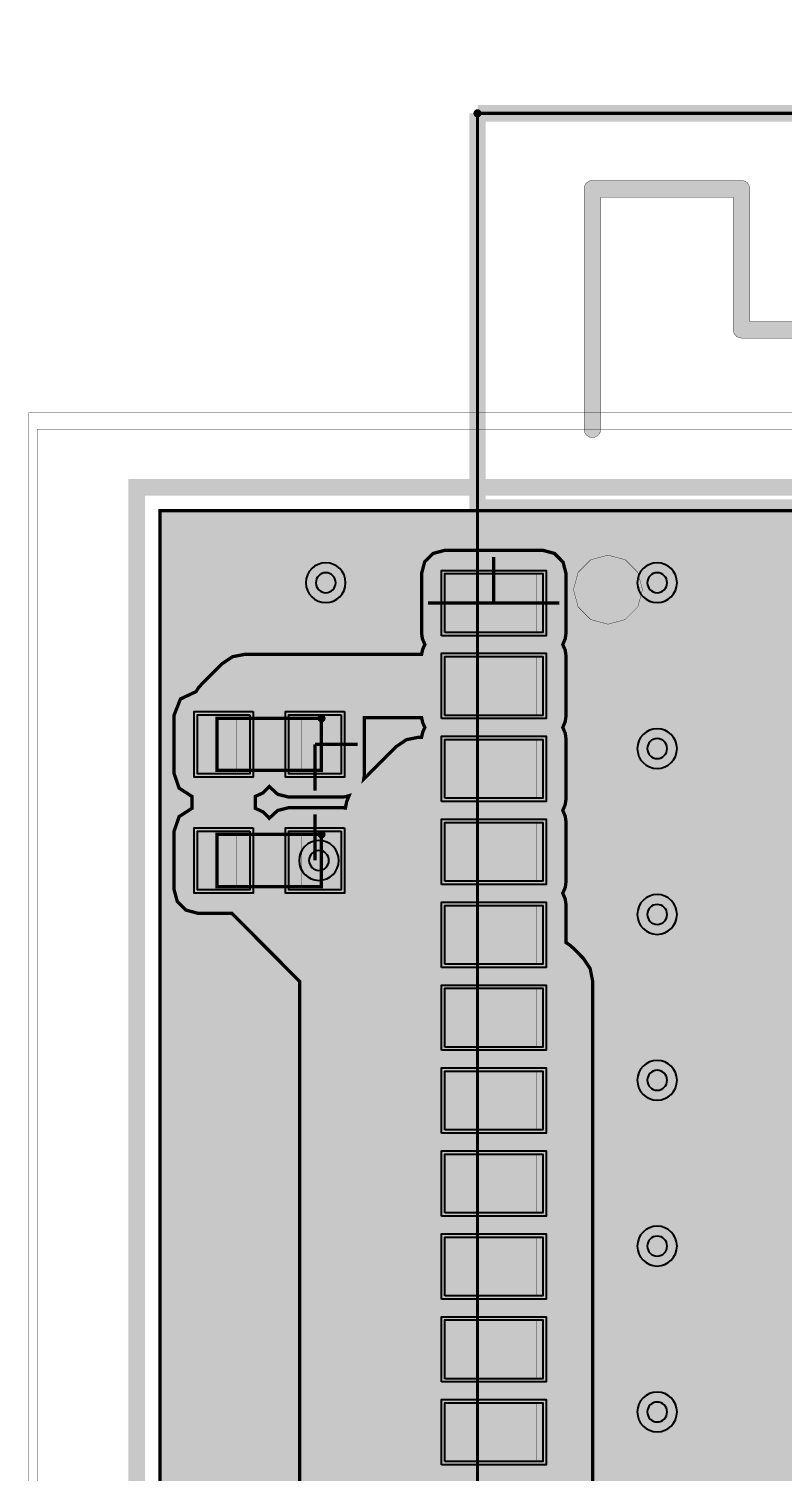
# Model space of a CAD drawing. Header units: millimetres. Extents: x -37.3 to -4.1, y -46.3 to 7.
# Drawn here: x -35.94 to -24.4, y -15.07 to 7.02 of the extents above; entities that cross this region are included whole.
import ezdxf

# ---------------------------------------------------------------- set-up
doc = ezdxf.new("R2010")
doc.units = ezdxf.units.MM
doc.header["$MEASUREMENT"] = 0
for name, color, linetype, true_color in [('Board-Outline-Layer', 7, 'Continuous', 0xff00ff), ('Bottom-Layer', 7, 'Continuous', 0x0000ff), ('Component-Marking-Layer', 7, 'Continuous', 0x66ffcc), ('Component-Shape-Layer', 7, 'Continuous', 0x00cccc), ('Document-Layer', 7, 'Continuous', 0xffffff), ('Hole-Layer', 7, 'Continuous', 0x222222), ('Multi-Layer', 7, 'Continuous', 0xc0c0c0), ('Pin-Soldering-Layer', 7, 'Continuous', 0xcc9999), ('Top-Layer', 7, 'Continuous', 0xff0000), ('Top-Paste-Mask-Layer', 7, 'Continuous', 0x808080), ('Top-Silkscreen-Layer', 7, 'Continuous', 0xffcc00), ('Top-Solder-Mask-Layer', 7, 'Continuous', 0x800080)]:
    doc.layers.add(name, color=color, linetype=linetype, true_color=true_color)

msp = doc.modelspace()

# ---------------------------------------------------------------- hatches: boundary and pattern name
at = {"layer": 'Bottom-Layer'}
msp.add_hatch(color=256, dxfattribs=at).paths.add_polyline_path([(-12.201, -44.642), (-15.371, -44.642), (-15.125, -44.428), (-14.965, -44.144), (-14.91, -43.823), (-14.91, -43.223), (-15.005, -42.807), (-15.271, -42.474), (-15.655, -42.289), (-16.081, -42.289), (-16.465, -42.474), (-16.731, -42.807), (-16.826, -43.223), (-16.826, -43.823), (-16.771, -44.144), (-16.611, -44.428), (-16.366, -44.642), (-24.02, -44.642), (-23.775, -44.428), (-23.615, -44.144), (-23.56, -43.823), (-23.56, -43.223), (-23.655, -42.807), (-23.921, -42.474), (-24.305, -42.289), (-24.731, -42.289), (-25.115, -42.474), (-25.381, -42.807), (-25.476, -43.223), (-25.476, -43.823), (-25.421, -44.144), (-25.261, -44.428), (-25.016, -44.642), (-30.652, -44.642), (-30.373, -44.275), (-30.232, -43.837), (-30.246, -43.376), (-30.414, -42.946), (-30.715, -42.598), (-31.116, -42.37), (-30.847, -42.026), (-30.724, -41.607), (-30.765, -41.173), (-30.964, -40.784), (-31.293, -40.497), (-31.02, -40.276), (-30.825, -39.982), (-26.167, -39.982), (-25.186, -40.963), (-25.029, -41.068), (-24.843, -41.105), (-15.207, -41.105), (-14.567, -41.745), (-14.41, -41.85), (-14.224, -41.887), (-11.684, -41.887), (-11.498, -41.85), (-11.341, -41.745), (-8.039, -38.443), (-7.934, -38.286), (-7.897, -38.1), (-7.897, -35.123), (-7.746, -34.858), (-7.729, -34.554), (-7.851, -34.274), (-8.085, -34.078), (-8.382, -34.008), (-8.679, -34.078), (-8.913, -34.274), (-9.035, -34.554), (-9.018, -34.858), (-8.867, -35.123), (-8.867, -37.899), (-11.438, -40.47), (-11.499, -40.322), (-11.593, -40.193), (-11.593, -39.314), (-11.442, -39.049), (-11.425, -38.745), (-11.547, -38.465), (-11.781, -38.269), (-12.078, -38.199), (-12.375, -38.269), (-12.609, -38.465), (-12.73, -38.745), (-12.714, -39.049), (-12.563, -39.314), (-12.563, -40.193), (-12.699, -40.412), (-12.741, -40.666), (-12.683, -40.917), (-14.023, -40.917), (-14.663, -40.277), (-14.82, -40.172), (-15.006, -40.135), (-15.035, -40.135), (-14.979, -39.958), (-14.96, -39.773), (-14.96, -38.873), (-15.05, -38.479), (-15.302, -38.163), (-15.666, -37.988), (-16.07, -37.988), (-16.434, -38.163), (-16.686, -38.479), (-16.776, -38.873), (-16.776, -39.37), (-17.049, -39.182), (-17.378, -39.139), (-17.69, -39.25), (-17.917, -39.491), (-18.01, -39.809), (-17.948, -40.135), (-22.438, -40.135), (-22.376, -39.809), (-22.468, -39.491), (-22.696, -39.25), (-23.008, -39.139), (-23.337, -39.182), (-23.61, -39.37), (-23.61, -38.873), (-23.7, -38.479), (-23.952, -38.163), (-24.316, -37.988), (-24.72, -37.988), (-25.084, -38.163), (-25.336, -38.479), (-25.426, -38.873), (-25.426, -39.351), (-25.623, -39.154), (-25.781, -39.049), (-25.966, -39.012), (-30.825, -39.012), (-31.02, -38.719), (-31.293, -38.497), (-30.964, -38.21), (-30.765, -37.821), (-30.724, -37.387), (-30.847, -36.968), (-31.116, -36.624), (-30.706, -36.389), (-30.402, -36.028), (-30.24, -35.585), (-30.239, -35.113), (-30.4, -34.669), (-30.703, -34.307), (-31.112, -34.071), (-31.577, -33.989), (-32.177, -33.989), (-32.642, -34.071), (-33.051, -34.307), (-33.354, -34.669), (-33.515, -35.113), (-33.514, -35.585), (-33.352, -36.028), (-33.048, -36.389), (-32.638, -36.624), (-32.907, -36.968), (-33.03, -37.387), (-32.989, -37.821), (-32.79, -38.21), (-32.461, -38.497), (-32.767, -38.756), (-32.966, -39.103), (-33.035, -39.497), (-32.966, -39.891), (-32.767, -40.238), (-32.461, -40.497), (-32.79, -40.784), (-32.989, -41.173), (-33.03, -41.607), (-32.907, -42.026), (-32.638, -42.37), (-33.039, -42.598), (-33.34, -42.946), (-33.508, -43.376), (-33.522, -43.837), (-33.381, -44.275), (-33.102, -44.642), (-33.932, -44.642), (-33.932, -0.358), (-6.648, -0.358), (-6.648, -44.642), (-7.808, -44.642), (-7.771, -44.555), (-7.759, -44.461), (-7.759, -42.661), (-7.807, -42.482), (-7.938, -42.351), (-8.117, -42.303), (-9.917, -42.303), (-10.096, -42.351), (-10.227, -42.482), (-10.275, -42.661), (-10.275, -44.461), (-10.263, -44.555), (-10.226, -44.642), (-10.913, -44.642), (-10.564, -44.334), (-10.351, -43.92), (-10.303, -43.457), (-10.427, -43.009), (-10.705, -42.635), (-11.1, -42.389), (-11.557, -42.303), (-12.014, -42.389), (-12.409, -42.635), (-12.687, -43.009), (-12.811, -43.457), (-12.763, -43.92), (-12.55, -44.334)])
at = {"layer": 'Component-Marking-Layer'}
for points in [[(-29.126, 5.727, 1), (-29.006, 5.727, 1)], [(-29.126, 5.727, 1), (-29.006, 5.727, 1)], [(-31.518, -3.537, 1), (-31.398, -3.537, 1)], [(-31.518, -3.537, 1), (-31.398, -3.537, 1)], [(-31.518, -5.315, 1), (-31.398, -5.315, 1)], [(-31.518, -5.315, 1), (-31.398, -5.315, 1)]]:
    msp.add_hatch(color=256, dxfattribs=at).paths.add_polyline_path(points)
at = {"layer": 'Document-Layer'}
msp.add_hatch(color=256, dxfattribs=at).paths.add_polyline_path([(-27.305, 4.699), (-25.019, 4.699), (-25.002, 4.698), (-24.986, 4.695), (-24.97, 4.689), (-24.956, 4.682), (-24.942, 4.673), (-24.929, 4.662), (-24.918, 4.649), (-24.909, 4.635), (-24.902, 4.621), (-24.896, 4.605), (-24.893, 4.589), (-24.892, 4.572), (-24.892, 2.54), (-22.86, 2.54), (-22.86, 4.572), (-22.859, 4.589), (-22.856, 4.605), (-22.85, 4.621), (-22.843, 4.635), (-22.834, 4.649), (-22.823, 4.662), (-22.81, 4.673), (-22.797, 4.682), (-22.782, 4.689), (-22.766, 4.695), (-22.75, 4.698), (-22.733, 4.699), (-20.193, 4.699), (-20.176, 4.698), (-20.16, 4.695), (-20.144, 4.689), (-20.13, 4.682), (-20.116, 4.673), (-20.103, 4.662), (-20.092, 4.649), (-20.083, 4.635), (-20.076, 4.621), (-20.07, 4.605), (-20.067, 4.589), (-20.066, 4.572), (-20.066, 2.54), (-17.78, 2.54), (-17.78, 4.572), (-17.779, 4.589), (-17.776, 4.605), (-17.77, 4.621), (-17.763, 4.635), (-17.754, 4.649), (-17.743, 4.662), (-17.73, 4.673), (-17.717, 4.682), (-17.702, 4.689), (-17.686, 4.695), (-17.67, 4.698), (-17.653, 4.699), (-15.004, 4.699), (-14.801, 4.699), (-12.769, 4.699), (-12.752, 4.698), (-12.736, 4.695), (-12.72, 4.689), (-12.705, 4.682), (-12.692, 4.673), (-12.679, 4.662), (-12.668, 4.649), (-12.659, 4.635), (-12.652, 4.621), (-12.646, 4.605), (-12.643, 4.589), (-12.642, 4.572), (-12.642, -0.313), (-12.643, -0.329), (-12.646, -0.346), (-12.652, -0.361), (-12.659, -0.376), (-12.668, -0.39), (-12.679, -0.402), (-12.692, -0.413), (-12.705, -0.423), (-12.72, -0.43), (-12.736, -0.435), (-12.752, -0.439), (-12.769, -0.44), (-12.785, -0.439), (-12.802, -0.435), (-12.817, -0.43), (-12.832, -0.423), (-12.846, -0.413), (-12.859, -0.402), (-12.87, -0.39), (-12.879, -0.376), (-12.886, -0.361), (-12.892, -0.346), (-12.895, -0.329), (-12.896, -0.313), (-12.896, 4.445), (-14.674, 4.445), (-14.674, -0.313), (-14.675, -0.329), (-14.678, -0.346), (-14.684, -0.361), (-14.691, -0.376), (-14.7, -0.39), (-14.711, -0.402), (-14.724, -0.413), (-14.737, -0.423), (-14.752, -0.43), (-14.768, -0.435), (-14.784, -0.439), (-14.801, -0.44), (-14.817, -0.439), (-14.834, -0.435), (-14.849, -0.43), (-14.864, -0.423), (-14.878, -0.413), (-14.891, -0.402), (-14.902, -0.39), (-14.911, -0.376), (-14.918, -0.361), (-14.924, -0.346), (-14.927, -0.329), (-14.928, -0.313), (-14.928, 4.445), (-15.004, 4.445), (-17.526, 4.445), (-17.526, 2.413), (-17.527, 2.396), (-17.53, 2.38), (-17.536, 2.364), (-17.543, 2.349), (-17.552, 2.336), (-17.563, 2.323), (-17.576, 2.312), (-17.59, 2.303), (-17.604, 2.296), (-17.62, 2.29), (-17.636, 2.287), (-17.653, 2.286), (-20.193, 2.286), (-20.21, 2.287), (-20.226, 2.29), (-20.242, 2.296), (-20.257, 2.303), (-20.27, 2.312), (-20.283, 2.323), (-20.294, 2.336), (-20.303, 2.349), (-20.31, 2.364), (-20.316, 2.38), (-20.319, 2.396), (-20.32, 2.413), (-20.32, 4.445), (-22.606, 4.445), (-22.606, 2.413), (-22.607, 2.396), (-22.61, 2.38), (-22.616, 2.364), (-22.623, 2.349), (-22.632, 2.336), (-22.643, 2.323), (-22.656, 2.312), (-22.67, 2.303), (-22.684, 2.296), (-22.7, 2.29), (-22.716, 2.287), (-22.733, 2.286), (-25.019, 2.286), (-25.036, 2.287), (-25.052, 2.29), (-25.068, 2.296), (-25.083, 2.303), (-25.096, 2.312), (-25.109, 2.323), (-25.12, 2.336), (-25.129, 2.349), (-25.136, 2.364), (-25.142, 2.38), (-25.145, 2.396), (-25.146, 2.413), (-25.146, 4.445), (-27.178, 4.445), (-27.178, 0.889), (-27.179, 0.872), (-27.182, 0.856), (-27.188, 0.84), (-27.195, 0.825), (-27.204, 0.812), (-27.215, 0.799), (-27.228, 0.788), (-27.242, 0.779), (-27.256, 0.772), (-27.272, 0.766), (-27.288, 0.763), (-27.305, 0.762), (-27.322, 0.763), (-27.338, 0.766), (-27.354, 0.772), (-27.369, 0.779), (-27.382, 0.788), (-27.395, 0.799), (-27.406, 0.812), (-27.415, 0.825), (-27.422, 0.84), (-27.428, 0.856), (-27.431, 0.872), (-27.432, 0.889), (-27.432, 4.572), (-27.431, 4.589), (-27.428, 4.605), (-27.422, 4.621), (-27.415, 4.635), (-27.406, 4.649), (-27.395, 4.662), (-27.382, 4.673), (-27.369, 4.682), (-27.354, 4.689), (-27.338, 4.695), (-27.322, 4.698)])
msp.add_hatch(color=256, dxfattribs=at).paths.add_polyline_path([(-27.305, 4.699), (-25.019, 4.699), (-25.002, 4.698), (-24.986, 4.695), (-24.97, 4.689), (-24.956, 4.682), (-24.942, 4.673), (-24.929, 4.662), (-24.918, 4.649), (-24.909, 4.635), (-24.902, 4.621), (-24.896, 4.605), (-24.893, 4.589), (-24.892, 4.572), (-24.892, 2.54), (-22.86, 2.54), (-22.86, 4.572), (-22.859, 4.589), (-22.856, 4.605), (-22.85, 4.621), (-22.843, 4.635), (-22.834, 4.649), (-22.823, 4.662), (-22.81, 4.673), (-22.797, 4.682), (-22.782, 4.689), (-22.766, 4.695), (-22.75, 4.698), (-22.733, 4.699), (-20.193, 4.699), (-20.176, 4.698), (-20.16, 4.695), (-20.144, 4.689), (-20.13, 4.682), (-20.116, 4.673), (-20.103, 4.662), (-20.092, 4.649), (-20.083, 4.635), (-20.076, 4.621), (-20.07, 4.605), (-20.067, 4.589), (-20.066, 4.572), (-20.066, 2.54), (-17.78, 2.54), (-17.78, 4.572), (-17.779, 4.589), (-17.776, 4.605), (-17.77, 4.621), (-17.763, 4.635), (-17.754, 4.649), (-17.743, 4.662), (-17.73, 4.673), (-17.717, 4.682), (-17.702, 4.689), (-17.686, 4.695), (-17.67, 4.698), (-17.653, 4.699), (-15.004, 4.699), (-14.801, 4.699), (-12.769, 4.699), (-12.752, 4.698), (-12.736, 4.695), (-12.72, 4.689), (-12.705, 4.682), (-12.692, 4.673), (-12.679, 4.662), (-12.668, 4.649), (-12.659, 4.635), (-12.652, 4.621), (-12.646, 4.605), (-12.643, 4.589), (-12.642, 4.572), (-12.642, -0.313), (-12.643, -0.329), (-12.646, -0.346), (-12.652, -0.361), (-12.659, -0.376), (-12.668, -0.39), (-12.679, -0.402), (-12.692, -0.413), (-12.705, -0.423), (-12.72, -0.43), (-12.736, -0.435), (-12.752, -0.439), (-12.769, -0.44), (-12.785, -0.439), (-12.802, -0.435), (-12.817, -0.43), (-12.832, -0.423), (-12.846, -0.413), (-12.859, -0.402), (-12.87, -0.39), (-12.879, -0.376), (-12.886, -0.361), (-12.892, -0.346), (-12.895, -0.329), (-12.896, -0.313), (-12.896, 4.445), (-14.674, 4.445), (-14.674, -0.313), (-14.675, -0.329), (-14.678, -0.346), (-14.684, -0.361), (-14.691, -0.376), (-14.7, -0.39), (-14.711, -0.402), (-14.724, -0.413), (-14.737, -0.423), (-14.752, -0.43), (-14.768, -0.435), (-14.784, -0.439), (-14.801, -0.44), (-14.817, -0.439), (-14.834, -0.435), (-14.849, -0.43), (-14.864, -0.423), (-14.878, -0.413), (-14.891, -0.402), (-14.902, -0.39), (-14.911, -0.376), (-14.918, -0.361), (-14.924, -0.346), (-14.927, -0.329), (-14.928, -0.313), (-14.928, 4.445), (-15.004, 4.445), (-17.526, 4.445), (-17.526, 2.413), (-17.527, 2.396), (-17.53, 2.38), (-17.536, 2.364), (-17.543, 2.349), (-17.552, 2.336), (-17.563, 2.323), (-17.576, 2.312), (-17.59, 2.303), (-17.604, 2.296), (-17.62, 2.29), (-17.636, 2.287), (-17.653, 2.286), (-20.193, 2.286), (-20.21, 2.287), (-20.226, 2.29), (-20.242, 2.296), (-20.257, 2.303), (-20.27, 2.312), (-20.283, 2.323), (-20.294, 2.336), (-20.303, 2.349), (-20.31, 2.364), (-20.316, 2.38), (-20.319, 2.396), (-20.32, 2.413), (-20.32, 4.445), (-22.606, 4.445), (-22.606, 2.413), (-22.607, 2.396), (-22.61, 2.38), (-22.616, 2.364), (-22.623, 2.349), (-22.632, 2.336), (-22.643, 2.323), (-22.656, 2.312), (-22.67, 2.303), (-22.684, 2.296), (-22.7, 2.29), (-22.716, 2.287), (-22.733, 2.286), (-25.019, 2.286), (-25.036, 2.287), (-25.052, 2.29), (-25.068, 2.296), (-25.083, 2.303), (-25.096, 2.312), (-25.109, 2.323), (-25.12, 2.336), (-25.129, 2.349), (-25.136, 2.364), (-25.142, 2.38), (-25.145, 2.396), (-25.146, 2.413), (-25.146, 4.445), (-27.178, 4.445), (-27.178, 0.889), (-27.179, 0.872), (-27.182, 0.856), (-27.188, 0.84), (-27.195, 0.825), (-27.204, 0.812), (-27.215, 0.799), (-27.228, 0.788), (-27.242, 0.779), (-27.256, 0.772), (-27.272, 0.766), (-27.288, 0.763), (-27.305, 0.762), (-27.322, 0.763), (-27.338, 0.766), (-27.354, 0.772), (-27.369, 0.779), (-27.382, 0.788), (-27.395, 0.799), (-27.406, 0.812), (-27.415, 0.825), (-27.422, 0.84), (-27.428, 0.856), (-27.431, 0.872), (-27.432, 0.889), (-27.432, 4.572), (-27.431, 4.589), (-27.428, 4.605), (-27.422, 4.621), (-27.415, 4.635), (-27.406, 4.649), (-27.395, 4.662), (-27.382, 4.673), (-27.369, 4.682), (-27.354, 4.689), (-27.338, 4.695), (-27.322, 4.698)])
at = {"layer": 'Pin-Soldering-Layer'}
for points in [[(-29.066, -1.323), (-28.166, -1.323), (-28.166, -2.223), (-29.066, -2.223)], [(-29.066, -1.323), (-28.166, -1.323), (-28.166, -2.223), (-29.066, -2.223)], [(-29.066, -2.593), (-28.166, -2.593), (-28.166, -3.493), (-29.066, -3.493)], [(-29.066, -2.593), (-28.166, -2.593), (-28.166, -3.493), (-29.066, -3.493)], [(-33.058, -3.537), (-32.758, -3.537), (-32.758, -4.337), (-33.058, -4.337)], [(-33.058, -3.537), (-32.758, -3.537), (-32.758, -4.337), (-33.058, -4.337)], [(-31.458, -3.537), (-31.458, -4.337), (-31.758, -4.337), (-31.758, -3.537)], [(-31.458, -3.537), (-31.458, -4.337), (-31.758, -4.337), (-31.758, -3.537)], [(-29.066, -3.863), (-28.166, -3.863), (-28.166, -4.763), (-29.066, -4.763)], [(-29.066, -3.863), (-28.166, -3.863), (-28.166, -4.763), (-29.066, -4.763)], [(-29.066, -5.133), (-28.166, -5.133), (-28.166, -6.033), (-29.066, -6.033)], [(-29.066, -5.133), (-28.166, -5.133), (-28.166, -6.033), (-29.066, -6.033)], [(-33.058, -5.315), (-32.758, -5.315), (-32.758, -6.115), (-33.058, -6.115)], [(-33.058, -5.315), (-32.758, -5.315), (-32.758, -6.115), (-33.058, -6.115)], [(-31.458, -5.315), (-31.458, -6.115), (-31.758, -6.115), (-31.758, -5.315)], [(-31.458, -5.315), (-31.458, -6.115), (-31.758, -6.115), (-31.758, -5.315)], [(-29.066, -6.403), (-28.166, -6.403), (-28.166, -7.303), (-29.066, -7.303)], [(-29.066, -6.403), (-28.166, -6.403), (-28.166, -7.303), (-29.066, -7.303)], [(-29.066, -7.673), (-28.166, -7.673), (-28.166, -8.573), (-29.066, -8.573)], [(-29.066, -7.673), (-28.166, -7.673), (-28.166, -8.573), (-29.066, -8.573)], [(-29.066, -8.943), (-28.166, -8.943), (-28.166, -9.843), (-29.066, -9.843)], [(-29.066, -8.943), (-28.166, -8.943), (-28.166, -9.843), (-29.066, -9.843)], [(-29.066, -10.213), (-28.166, -10.213), (-28.166, -11.113), (-29.066, -11.113)], [(-29.066, -10.213), (-28.166, -10.213), (-28.166, -11.113), (-29.066, -11.113)], [(-29.066, -11.483), (-28.166, -11.483), (-28.166, -12.383), (-29.066, -12.383)], [(-29.066, -11.483), (-28.166, -11.483), (-28.166, -12.383), (-29.066, -12.383)], [(-29.066, -12.753), (-28.166, -12.753), (-28.166, -13.653), (-29.066, -13.653)], [(-29.066, -12.753), (-28.166, -12.753), (-28.166, -13.653), (-29.066, -13.653)], [(-29.066, -14.023), (-28.166, -14.023), (-28.166, -14.923), (-29.066, -14.923)], [(-29.066, -14.023), (-28.166, -14.023), (-28.166, -14.923), (-29.066, -14.923)]]:
    msp.add_hatch(color=256, dxfattribs=at).paths.add_polyline_path(points)
at = {"layer": 'Top-Layer'}
for points in [[(-6.648, -0.358), (-6.648, -2.459), (-6.777, -2.344), (-6.944, -2.303), (-8.804, -2.303), (-8.983, -2.351), (-9.114, -2.482), (-9.162, -2.661), (-9.162, -3.891), (-9.114, -4.07), (-8.983, -4.201), (-8.804, -4.249), (-6.944, -4.249), (-6.777, -4.208), (-6.648, -4.093), (-6.648, -6.829), (-6.777, -6.714), (-6.944, -6.673), (-8.161, -6.673), (-8.964, -5.87), (-8.964, -5.346), (-9.001, -5.16), (-9.106, -5.003), (-9.598, -4.511), (-9.755, -4.406), (-9.941, -4.369), (-10.208, -4.369), (-10.208, -3.863), (-10.221, -3.767), (-10.259, -3.678), (-10.221, -3.589), (-10.208, -3.493), (-10.208, -2.593), (-10.221, -2.497), (-10.259, -2.408), (-10.221, -2.319), (-10.208, -2.223), (-10.208, -1.323), (-10.256, -1.144), (-10.387, -1.013), (-10.566, -0.965), (-12.066, -0.965), (-12.245, -1.013), (-12.376, -1.144), (-12.424, -1.323), (-12.424, -2.223), (-12.411, -2.319), (-12.373, -2.408), (-12.411, -2.497), (-12.424, -2.593), (-12.424, -3.493), (-12.411, -3.589), (-12.373, -3.678), (-12.411, -3.767), (-12.424, -3.863), (-12.424, -4.763), (-12.411, -4.859), (-12.373, -4.948), (-12.411, -5.037), (-12.424, -5.133), (-12.424, -6.033), (-12.411, -6.129), (-12.373, -6.218), (-12.406, -6.29), (-12.422, -6.368), (-12.822, -6.368), (-13.008, -6.405), (-13.165, -6.51), (-13.358, -6.703), (-13.653, -6.784), (-13.88, -6.988), (-13.991, -7.272), (-13.964, -7.575), (-13.804, -7.835), (-13.544, -7.995), (-13.241, -8.022), (-12.957, -7.911), (-12.753, -7.684), (-12.672, -7.389), (-12.621, -7.338), (-12.422, -7.338), (-12.406, -7.416), (-12.373, -7.488), (-12.411, -7.577), (-12.424, -7.673), (-12.424, -8.573), (-12.411, -8.669), (-12.373, -8.758), (-12.411, -8.847), (-12.424, -8.943), (-12.424, -9.843), (-12.411, -9.939), (-12.373, -10.028), (-12.411, -10.117), (-12.424, -10.213), (-12.424, -11.113), (-12.411, -11.209), (-12.373, -11.298), (-12.411, -11.387), (-12.424, -11.483), (-12.424, -12.383), (-12.411, -12.479), (-12.373, -12.568), (-12.411, -12.657), (-12.424, -12.753), (-12.424, -13.653), (-12.411, -13.749), (-12.373, -13.838), (-12.411, -13.927), (-12.424, -14.023), (-12.424, -14.923), (-12.411, -15.019), (-12.373, -15.108), (-12.411, -15.197), (-12.424, -15.293), (-12.424, -16.193), (-12.411, -16.289), (-12.373, -16.378), (-12.411, -16.467), (-12.424, -16.563), (-12.424, -17.463), (-12.411, -17.559), (-12.373, -17.648), (-12.411, -17.737), (-12.424, -17.833), (-12.424, -18.028), (-12.47, -18.021), (-12.515, -18.019), (-25.618, -18.019), (-27.302, -16.335), (-27.302, -7.557), (-27.339, -7.372), (-27.444, -7.214), (-27.607, -7.051), (-27.655, -7.009), (-27.708, -6.974), (-27.708, -6.403), (-27.721, -6.307), (-27.759, -6.218), (-27.721, -6.129), (-27.708, -6.033), (-27.708, -5.133), (-27.721, -5.037), (-27.759, -4.948), (-27.721, -4.859), (-27.708, -4.763), (-27.708, -3.863), (-27.721, -3.767), (-27.759, -3.678), (-27.721, -3.589), (-27.708, -3.493), (-27.708, -2.593), (-27.721, -2.497), (-27.759, -2.408), (-27.721, -2.319), (-27.708, -2.223), (-27.708, -1.323), (-27.756, -1.144), (-27.887, -1.013), (-28.066, -0.965), (-29.566, -0.965), (-29.745, -1.013), (-29.876, -1.144), (-29.924, -1.323), (-29.924, -2.223), (-29.911, -2.319), (-29.873, -2.408), (-29.906, -2.48), (-29.923, -2.558), (-32.634, -2.558), (-32.82, -2.595), (-32.977, -2.7), (-33.301, -3.024), (-33.345, -3.074), (-33.381, -3.13), (-33.619, -3.242), (-33.716, -3.487), (-33.716, -4.387), (-33.64, -4.608), (-33.443, -4.735), (-33.443, -4.917), (-33.64, -5.044), (-33.716, -5.265), (-33.716, -6.165), (-33.668, -6.344), (-33.537, -6.475), (-33.358, -6.523), (-32.836, -6.523), (-31.792, -7.567), (-31.792, -19.148), (-32.855, -20.211), (-32.96, -20.368), (-32.997, -20.554), (-32.997, -26.986), (-32.96, -27.172), (-32.855, -27.329), (-31.798, -28.386), (-31.878, -28.503), (-31.906, -28.642), (-31.906, -29.799), (-31.859, -29.977), (-31.729, -30.108), (-31.551, -30.157), (-31.147, -30.561), (-31.453, -30.561), (-31.632, -30.609), (-31.763, -30.74), (-31.811, -30.919), (-31.811, -31.819), (-31.763, -31.998), (-31.632, -32.129), (-31.453, -32.177), (-30.653, -32.177), (-30.482, -32.134), (-30.353, -32.015), (-30.26, -32.111), (-30.138, -32.167), (-30.138, -32.603), (-30.26, -32.659), (-30.353, -32.755), (-30.482, -32.636), (-30.653, -32.593), (-31.453, -32.593), (-31.632, -32.641), (-31.763, -32.772), (-31.811, -32.951), (-31.811, -33.851), (-31.804, -33.921), (-31.784, -33.989), (-32.177, -33.989), (-32.642, -34.071), (-33.051, -34.307), (-33.354, -34.669), (-33.515, -35.113), (-33.514, -35.585), (-33.352, -36.028), (-33.048, -36.389), (-32.638, -36.624), (-32.907, -36.968), (-33.03, -37.387), (-32.989, -37.821), (-32.79, -38.21), (-32.461, -38.497), (-32.816, -38.819), (-33.01, -39.257), (-33.01, -39.737), (-32.816, -40.175), (-32.461, -40.497), (-32.743, -40.728), (-32.939, -41.035), (-33.03, -41.388), (-33.007, -41.752), (-32.872, -42.09), (-32.638, -42.37), (-33.039, -42.598), (-33.34, -42.946), (-33.508, -43.376), (-33.522, -43.837), (-33.381, -44.275), (-33.102, -44.642), (-33.932, -44.642), (-33.932, -0.358)], [(-29.566, -2.223), (-29.566, -1.323), (-28.066, -1.323), (-28.066, -2.223)], [(-29.566, -3.493), (-29.566, -2.593), (-28.066, -2.593), (-28.066, -3.493)], [(-32.558, -3.487), (-32.558, -4.387), (-33.358, -4.387), (-33.358, -3.487)], [(-31.158, -3.487), (-31.158, -4.387), (-31.958, -4.387), (-31.958, -3.487)], [(-29.923, -3.528), (-29.906, -3.606), (-29.873, -3.678), (-29.906, -3.75), (-29.923, -3.828), (-29.967, -3.828), (-30.153, -3.865), (-30.31, -3.97), (-30.809, -4.469), (-30.802, -4.428), (-30.8, -4.387), (-30.8, -3.528)], [(-29.566, -4.763), (-29.566, -3.863), (-28.066, -3.863), (-28.066, -4.763)], [(-31.158, -4.907), (-31.958, -4.907), (-32.129, -4.95), (-32.258, -5.069), (-32.351, -4.973), (-32.473, -4.917), (-32.473, -4.735), (-32.351, -4.679), (-32.258, -4.583), (-32.129, -4.702), (-31.958, -4.745), (-31.158, -4.745), (-31.095, -4.74), (-31.034, -4.723), (-31.072, -4.815), (-31.091, -4.913), (-31.124, -4.908)], [(-32.558, -5.265), (-32.558, -6.165), (-33.358, -6.165), (-33.358, -5.265)], [(-31.158, -5.265), (-31.158, -6.165), (-31.958, -6.165), (-31.958, -5.265)], [(-29.566, -6.033), (-29.566, -5.133), (-28.066, -5.133), (-28.066, -6.033)], [(-29.566, -7.303), (-29.566, -6.403), (-28.066, -6.403), (-28.066, -7.303)], [(-29.566, -8.573), (-29.566, -7.673), (-28.066, -7.673), (-28.066, -8.573)], [(-29.566, -9.843), (-29.566, -8.943), (-28.066, -8.943), (-28.066, -9.843)], [(-29.566, -11.113), (-29.566, -10.213), (-28.066, -10.213), (-28.066, -11.113)], [(-29.566, -12.383), (-29.566, -11.483), (-28.066, -11.483), (-28.066, -12.383)], [(-29.566, -13.653), (-29.566, -12.753), (-28.066, -12.753), (-28.066, -13.653)], [(-29.566, -14.923), (-29.566, -14.023), (-28.066, -14.023), (-28.066, -14.923)]]:
    msp.add_hatch(color=256, dxfattribs=at).paths.add_polyline_path(points)
at = {"layer": 'Top-Paste-Mask-Layer'}
for points in [[(-29.566, -2.223), (-29.566, -1.323), (-28.066, -1.323), (-28.066, -2.223)], [(-29.566, -3.493), (-29.566, -2.593), (-28.066, -2.593), (-28.066, -3.493)], [(-32.558, -3.487), (-32.558, -4.387), (-33.358, -4.387), (-33.358, -3.487)], [(-31.158, -3.487), (-31.158, -4.387), (-31.958, -4.387), (-31.958, -3.487)], [(-29.566, -4.763), (-29.566, -3.863), (-28.066, -3.863), (-28.066, -4.763)], [(-32.558, -5.265), (-32.558, -6.165), (-33.358, -6.165), (-33.358, -5.265)], [(-31.158, -5.265), (-31.158, -6.165), (-31.958, -6.165), (-31.958, -5.265)], [(-29.566, -6.033), (-29.566, -5.133), (-28.066, -5.133), (-28.066, -6.033)], [(-29.566, -7.303), (-29.566, -6.403), (-28.066, -6.403), (-28.066, -7.303)], [(-29.566, -8.573), (-29.566, -7.673), (-28.066, -7.673), (-28.066, -8.573)], [(-29.566, -9.843), (-29.566, -8.943), (-28.066, -8.943), (-28.066, -9.843)], [(-29.566, -11.113), (-29.566, -10.213), (-28.066, -10.213), (-28.066, -11.113)], [(-29.566, -12.383), (-29.566, -11.483), (-28.066, -11.483), (-28.066, -12.383)], [(-29.566, -13.653), (-29.566, -12.753), (-28.066, -12.753), (-28.066, -13.653)], [(-29.566, -14.923), (-29.566, -14.023), (-28.066, -14.023), (-28.066, -14.923)]]:
    msp.add_hatch(color=256, dxfattribs=at).paths.add_polyline_path(points)
at = {"layer": 'Top-Silkscreen-Layer'}
msp.add_hatch(color=256, dxfattribs=at).paths.add_polyline_path([(-27.595, -1.568), (-27.524, -1.304), (-27.33, -1.11), (-27.066, -1.039), (-26.802, -1.11), (-26.608, -1.304), (-26.537, -1.568), (-26.608, -1.832), (-26.802, -2.026), (-27.066, -2.097), (-27.33, -2.026), (-27.524, -1.832)])
msp.add_hatch(color=256, dxfattribs=at).paths.add_polyline_path([(-27.595, -1.568), (-27.524, -1.304), (-27.33, -1.11), (-27.066, -1.039), (-26.802, -1.11), (-26.608, -1.304), (-26.537, -1.568), (-26.608, -1.832), (-26.802, -2.026), (-27.066, -2.097), (-27.33, -2.026), (-27.524, -1.832)])
at = {"layer": 'Top-Solder-Mask-Layer'}
for points in [[(-29.616, -2.273), (-29.616, -1.273), (-28.016, -1.273), (-28.016, -2.273)], [(-29.616, -3.543), (-29.616, -2.543), (-28.016, -2.543), (-28.016, -3.543)], [(-32.507, -3.436), (-32.507, -4.438), (-33.409, -4.438), (-33.409, -3.436)], [(-31.107, -3.436), (-31.107, -4.438), (-32.009, -4.438), (-32.009, -3.436)], [(-29.616, -4.813), (-29.616, -3.813), (-28.016, -3.813), (-28.016, -4.813)], [(-32.507, -5.214), (-32.507, -6.216), (-33.409, -6.216), (-33.409, -5.214)], [(-31.107, -5.214), (-31.107, -6.216), (-32.009, -6.216), (-32.009, -5.214)], [(-29.616, -6.083), (-29.616, -5.083), (-28.016, -5.083), (-28.016, -6.083)], [(-29.616, -7.353), (-29.616, -6.353), (-28.016, -6.353), (-28.016, -7.353)], [(-29.616, -8.623), (-29.616, -7.623), (-28.016, -7.623), (-28.016, -8.623)], [(-29.616, -9.893), (-29.616, -8.893), (-28.016, -8.893), (-28.016, -9.893)], [(-29.616, -11.163), (-29.616, -10.163), (-28.016, -10.163), (-28.016, -11.163)], [(-29.616, -12.433), (-29.616, -11.433), (-28.016, -11.433), (-28.016, -12.433)], [(-29.616, -13.703), (-29.616, -12.703), (-28.016, -12.703), (-28.016, -13.703)], [(-29.616, -14.973), (-29.616, -13.973), (-28.016, -13.973), (-28.016, -14.973)]]:
    msp.add_hatch(color=256, dxfattribs=at).paths.add_polyline_path(points)

# ---------------------------------------------------------------- linework, layer by layer
at = {"layer": 'Board-Outline-Layer', "const_width": 0.254}
msp.add_lwpolyline([(-34.29, -45), (-34.29, 0), (-6.29, 0), (-6.29, -45)], close=True, dxfattribs=at)
at = {"layer": 'Bottom-Layer', "const_width": 0.00508}
msp.add_lwpolyline([(-35.941, -45.593), (-35.941, 1.143), (-4.064, 1.143), (-4.064, -45.593)], close=True, dxfattribs=at)
at = {"layer": 'Bottom-Layer', "const_width": 0.0508}
msp.add_lwpolyline([(-33.932, -44.642), (-33.932, -0.358), (-6.648, -0.358), (-6.648, -44.642)], dxfattribs=at)
at = {"layer": 'Component-Marking-Layer', "const_width": 0.00508}
for points in [[(-29.126, 5.727, 1), (-29.006, 5.727), (-29.006, 5.727, 1), (-29.126, 5.727)], [(-29.126, 5.727, 1), (-29.006, 5.727), (-29.006, 5.727, 1), (-29.126, 5.727)], [(-31.518, -3.537, 1), (-31.398, -3.537), (-31.398, -3.537, 1), (-31.518, -3.537)], [(-31.518, -3.537, 1), (-31.398, -3.537), (-31.398, -3.537, 1), (-31.518, -3.537)], [(-31.518, -5.315, 1), (-31.398, -5.315), (-31.398, -5.315, 1), (-31.518, -5.315)], [(-31.518, -5.315, 1), (-31.398, -5.315), (-31.398, -5.315, 1), (-31.518, -5.315)]]:
    msp.add_lwpolyline(points, format="xyb", dxfattribs=at)
at = {"layer": 'Component-Shape-Layer', "const_width": 0.0508}
for points in [[(-29.066, -19.773), (-29.066, 5.727), (-11.066, 5.727), (-11.066, -19.773)], [(-29.066, -19.773), (-29.066, 5.727), (-11.066, 5.727), (-11.066, -19.773)], [(-31.458, -3.537), (-31.458, -4.337), (-33.058, -4.337), (-33.058, -3.537)], [(-31.458, -3.537), (-31.458, -4.337), (-33.058, -4.337), (-33.058, -3.537)], [(-31.458, -5.315), (-31.458, -6.115), (-33.058, -6.115), (-33.058, -5.315)], [(-31.458, -5.315), (-31.458, -6.115), (-33.058, -6.115), (-33.058, -5.315)]]:
    msp.add_lwpolyline(points, close=True, dxfattribs=at)
at = {"layer": 'Document-Layer', "const_width": 0.00508}
msp.add_lwpolyline([(-22.733, 2.286), (-25.019, 2.286), (-25.036, 2.287), (-25.052, 2.29), (-25.068, 2.296), (-25.083, 2.303), (-25.096, 2.312), (-25.109, 2.323), (-25.12, 2.336), (-25.129, 2.349), (-25.136, 2.364), (-25.142, 2.38), (-25.145, 2.396), (-25.146, 2.413), (-25.146, 4.445), (-27.178, 4.445), (-27.178, 0.889), (-27.179, 0.872), (-27.182, 0.856), (-27.188, 0.84), (-27.195, 0.825), (-27.204, 0.812), (-27.215, 0.799), (-27.228, 0.788), (-27.242, 0.779), (-27.256, 0.772), (-27.272, 0.766), (-27.288, 0.763), (-27.305, 0.762), (-27.322, 0.763), (-27.338, 0.766), (-27.354, 0.772), (-27.369, 0.779), (-27.382, 0.788), (-27.395, 0.799), (-27.406, 0.812), (-27.415, 0.825), (-27.422, 0.84), (-27.428, 0.856), (-27.431, 0.872), (-27.432, 0.889), (-27.432, 4.572), (-27.431, 4.589), (-27.428, 4.605), (-27.422, 4.621), (-27.415, 4.635), (-27.406, 4.649), (-27.395, 4.662), (-27.382, 4.673), (-27.369, 4.682), (-27.354, 4.689), (-27.338, 4.695), (-27.322, 4.698), (-27.305, 4.699), (-25.019, 4.699), (-25.002, 4.698), (-24.986, 4.695), (-24.97, 4.689), (-24.956, 4.682), (-24.942, 4.673), (-24.929, 4.662), (-24.918, 4.649), (-24.909, 4.635), (-24.902, 4.621), (-24.896, 4.605), (-24.893, 4.589), (-24.892, 4.572), (-24.892, 2.54), (-22.86, 2.54)], dxfattribs=at)
msp.add_lwpolyline([(-22.733, 2.286), (-25.019, 2.286), (-25.036, 2.287), (-25.052, 2.29), (-25.068, 2.296), (-25.083, 2.303), (-25.096, 2.312), (-25.109, 2.323), (-25.12, 2.336), (-25.129, 2.349), (-25.136, 2.364), (-25.142, 2.38), (-25.145, 2.396), (-25.146, 2.413), (-25.146, 4.445), (-27.178, 4.445), (-27.178, 0.889), (-27.179, 0.872), (-27.182, 0.856), (-27.188, 0.84), (-27.195, 0.825), (-27.204, 0.812), (-27.215, 0.799), (-27.228, 0.788), (-27.242, 0.779), (-27.256, 0.772), (-27.272, 0.766), (-27.288, 0.763), (-27.305, 0.762), (-27.322, 0.763), (-27.338, 0.766), (-27.354, 0.772), (-27.369, 0.779), (-27.382, 0.788), (-27.395, 0.799), (-27.406, 0.812), (-27.415, 0.825), (-27.422, 0.84), (-27.428, 0.856), (-27.431, 0.872), (-27.432, 0.889), (-27.432, 4.572), (-27.431, 4.589), (-27.428, 4.605), (-27.422, 4.621), (-27.415, 4.635), (-27.406, 4.649), (-27.395, 4.662), (-27.382, 4.673), (-27.369, 4.682), (-27.354, 4.689), (-27.338, 4.695), (-27.322, 4.698), (-27.305, 4.699), (-25.019, 4.699), (-25.002, 4.698), (-24.986, 4.695), (-24.97, 4.689), (-24.956, 4.682), (-24.942, 4.673), (-24.929, 4.662), (-24.918, 4.649), (-24.909, 4.635), (-24.902, 4.621), (-24.896, 4.605), (-24.893, 4.589), (-24.892, 4.572), (-24.892, 2.54), (-22.86, 2.54)], dxfattribs=at)
at = {"layer": 'Document-Layer', "const_width": 0.5}
msp.add_lwpolyline([(-27.316, -1.568, 1), (-26.816, -1.568), (-26.816, -1.568, 1), (-27.316, -1.568)], format="xyb", dxfattribs=at)
msp.add_lwpolyline([(-27.316, -1.568, 1), (-26.816, -1.568), (-26.816, -1.568, 1), (-27.316, -1.568)], format="xyb", dxfattribs=at)
at = {"layer": 'Hole-Layer'}
for points in [[(-31.544, -1.462, 1), (-31.239, -1.462, 1)], [(-26.464, -1.462, 1), (-26.159, -1.462, 1)], [(-26.464, -4.002, 1), (-26.159, -4.002, 1)], [(-31.649, -5.715, 1), (-31.344, -5.715, 1)], [(-26.464, -6.542, 1), (-26.159, -6.542, 1)], [(-26.464, -9.082, 1), (-26.159, -9.082, 1)], [(-26.464, -11.622, 1), (-26.159, -11.622, 1)], [(-26.464, -14.162, 1), (-26.159, -14.162, 1)]]:
    msp.add_lwpolyline(points, format="xyb", close=True, dxfattribs=at)
at = {"layer": 'Multi-Layer'}
for points in [[(-31.697, -1.462, 1), (-31.087, -1.462), (-31.087, -1.462, 1), (-31.697, -1.462)], [(-26.617, -1.462, 1), (-26.007, -1.462), (-26.007, -1.462, 1), (-26.617, -1.462)], [(-26.617, -4.002, 1), (-26.007, -4.002), (-26.007, -4.002, 1), (-26.617, -4.002)], [(-31.801, -5.715, 1), (-31.191, -5.715), (-31.191, -5.715, 1), (-31.801, -5.715)], [(-26.617, -6.542, 1), (-26.007, -6.542), (-26.007, -6.542, 1), (-26.617, -6.542)], [(-26.617, -9.082, 1), (-26.007, -9.082), (-26.007, -9.082, 1), (-26.617, -9.082)], [(-26.617, -11.622, 1), (-26.007, -11.622), (-26.007, -11.622, 1), (-26.617, -11.622)], [(-26.617, -14.162, 1), (-26.007, -14.162), (-26.007, -14.162, 1), (-26.617, -14.162)]]:
    msp.add_lwpolyline(points, format="xyb", dxfattribs=at)
at = {"layer": 'Pin-Soldering-Layer', "const_width": 0.00508}
for points in [[(-29.066, -1.323), (-28.166, -1.323), (-28.166, -2.223), (-29.066, -2.223)], [(-29.066, -1.323), (-28.166, -1.323), (-28.166, -2.223), (-29.066, -2.223)], [(-29.066, -2.593), (-28.166, -2.593), (-28.166, -3.493), (-29.066, -3.493)], [(-29.066, -2.593), (-28.166, -2.593), (-28.166, -3.493), (-29.066, -3.493)], [(-33.058, -3.537), (-32.758, -3.537), (-32.758, -4.337), (-33.058, -4.337)], [(-33.058, -3.537), (-32.758, -3.537), (-32.758, -4.337), (-33.058, -4.337)], [(-31.458, -3.537), (-31.458, -4.337), (-31.758, -4.337), (-31.758, -3.537)], [(-31.458, -3.537), (-31.458, -4.337), (-31.758, -4.337), (-31.758, -3.537)], [(-29.066, -3.863), (-28.166, -3.863), (-28.166, -4.763), (-29.066, -4.763)], [(-29.066, -3.863), (-28.166, -3.863), (-28.166, -4.763), (-29.066, -4.763)], [(-29.066, -5.133), (-28.166, -5.133), (-28.166, -6.033), (-29.066, -6.033)], [(-29.066, -5.133), (-28.166, -5.133), (-28.166, -6.033), (-29.066, -6.033)], [(-33.058, -5.315), (-32.758, -5.315), (-32.758, -6.115), (-33.058, -6.115)], [(-33.058, -5.315), (-32.758, -5.315), (-32.758, -6.115), (-33.058, -6.115)], [(-31.458, -5.315), (-31.458, -6.115), (-31.758, -6.115), (-31.758, -5.315)], [(-31.458, -5.315), (-31.458, -6.115), (-31.758, -6.115), (-31.758, -5.315)], [(-29.066, -6.403), (-28.166, -6.403), (-28.166, -7.303), (-29.066, -7.303)], [(-29.066, -6.403), (-28.166, -6.403), (-28.166, -7.303), (-29.066, -7.303)], [(-29.066, -7.673), (-28.166, -7.673), (-28.166, -8.573), (-29.066, -8.573)], [(-29.066, -7.673), (-28.166, -7.673), (-28.166, -8.573), (-29.066, -8.573)], [(-29.066, -8.943), (-28.166, -8.943), (-28.166, -9.843), (-29.066, -9.843)], [(-29.066, -8.943), (-28.166, -8.943), (-28.166, -9.843), (-29.066, -9.843)], [(-29.066, -10.213), (-28.166, -10.213), (-28.166, -11.113), (-29.066, -11.113)], [(-29.066, -10.213), (-28.166, -10.213), (-28.166, -11.113), (-29.066, -11.113)], [(-29.066, -11.483), (-28.166, -11.483), (-28.166, -12.383), (-29.066, -12.383)], [(-29.066, -11.483), (-28.166, -11.483), (-28.166, -12.383), (-29.066, -12.383)], [(-29.066, -12.753), (-28.166, -12.753), (-28.166, -13.653), (-29.066, -13.653)], [(-29.066, -12.753), (-28.166, -12.753), (-28.166, -13.653), (-29.066, -13.653)], [(-29.066, -14.023), (-28.166, -14.023), (-28.166, -14.923), (-29.066, -14.923)], [(-29.066, -14.023), (-28.166, -14.023), (-28.166, -14.923), (-29.066, -14.923)]]:
    msp.add_lwpolyline(points, close=True, dxfattribs=at)
at = {"layer": 'Top-Layer'}
for points, const_width in [([(-35.814, -45.72), (-35.814, 0.889), (-4.191, 0.889), (-4.191, -45.72)], 0.00508), ([(-29.923, -3.528), (-29.906, -3.606), (-29.873, -3.678), (-29.906, -3.75), (-29.923, -3.828), (-29.967, -3.828), (-30.153, -3.865), (-30.31, -3.97), (-30.809, -4.469), (-30.802, -4.428), (-30.8, -4.387), (-30.8, -3.528)], 0.0508), ([(-31.158, -4.907), (-31.958, -4.907), (-32.129, -4.95), (-32.258, -5.069), (-32.351, -4.973), (-32.473, -4.917), (-32.473, -4.735), (-32.351, -4.679), (-32.258, -4.583), (-32.129, -4.702), (-31.958, -4.745), (-31.158, -4.745), (-31.095, -4.74), (-31.034, -4.723), (-31.072, -4.815), (-31.091, -4.913), (-31.124, -4.908)], 0.0508)]:
    msp.add_lwpolyline(points, close=True, dxfattribs=dict(at, const_width=const_width))
for points, const_width in [([(-33.932, -44.642), (-33.932, -0.358), (-6.648, -0.358)], 0.0508), ([(-27.302, -16.335), (-27.302, -7.557), (-27.339, -7.372), (-27.444, -7.214), (-27.607, -7.051), (-27.655, -7.009), (-27.708, -6.974), (-27.708, -6.403), (-27.721, -6.307), (-27.759, -6.218), (-27.721, -6.129), (-27.708, -6.033), (-27.708, -5.133), (-27.721, -5.037), (-27.759, -4.948), (-27.721, -4.859), (-27.708, -4.763), (-27.708, -3.863), (-27.721, -3.767), (-27.759, -3.678), (-27.721, -3.589), (-27.708, -3.493), (-27.708, -2.593), (-27.721, -2.497), (-27.759, -2.408), (-27.721, -2.319), (-27.708, -2.223), (-27.708, -1.323), (-27.756, -1.144), (-27.887, -1.013), (-28.066, -0.965), (-29.566, -0.965), (-29.745, -1.013), (-29.876, -1.144), (-29.924, -1.323), (-29.924, -2.223), (-29.911, -2.319), (-29.873, -2.408), (-29.906, -2.48), (-29.923, -2.558), (-32.634, -2.558), (-32.82, -2.595), (-32.977, -2.7), (-33.301, -3.024), (-33.345, -3.074), (-33.381, -3.13), (-33.619, -3.242), (-33.716, -3.487), (-33.716, -4.387), (-33.64, -4.608), (-33.443, -4.735), (-33.443, -4.917), (-33.64, -5.044), (-33.716, -5.265), (-33.716, -6.165), (-33.668, -6.344), (-33.537, -6.475), (-33.358, -6.523), (-32.836, -6.523), (-31.792, -7.567), (-31.792, -19.148)], 0.0508), ([(-28.816, -1.773), (-28.816, -1.067)], 0.0508), ([(-28.816, -1.773), (-29.823, -1.773)], 0.0508), ([(-28.816, -1.773), (-27.81, -1.773)], 0.0508), ([(-32.634, -3.043), (-32.958, -3.367)], 0.254), ([(-28.816, -3.043), (-32.634, -3.043)], 0.254), ([(-32.958, -3.367), (-32.958, -3.937)], 0.254), ([(-32.958, -5.715), (-32.958, -3.937)], 0.254), ([(-31.558, -3.937), (-30.901, -3.937)], 0.0508), ([(-31.558, -3.937), (-31.558, -4.644)], 0.0508), ([(-30.607, -4.953), (-29.967, -4.313)], 0.254), ([(-29.967, -4.313), (-28.816, -4.313)], 0.254), ([(-30.607, -22.359), (-30.607, -4.953)], 0.254), ([(-31.558, -5.715), (-31.558, -5.008)], 0.0508), ([(-29.357, -6.124), (-28.816, -5.583)], 0.254), ([(-31.307, -7.366), (-32.958, -5.715)], 0.254), ([(-30.226, -6.668), (-29.682, -6.124)], 0.254), ([(-29.682, -6.124), (-29.357, -6.124)], 0.254), ([(-30.226, -20.447), (-30.226, -6.668)], 0.254), ([(-28.816, -6.853), (-28.275, -7.394)], 0.254), ([(-31.307, -19.349), (-31.307, -7.366)], 0.254), ([(-28.275, -7.394), (-27.951, -7.394)], 0.254), ([(-27.951, -7.394), (-27.787, -7.557)], 0.254), ([(-27.787, -7.557), (-27.787, -16.536)], 0.254)]:
    msp.add_lwpolyline(points, dxfattribs=dict(at, const_width=const_width))
for points in [[(-29.566, -2.223), (-29.566, -1.323), (-28.066, -1.323), (-28.066, -2.223)], [(-29.566, -3.493), (-29.566, -2.593), (-28.066, -2.593), (-28.066, -3.493)], [(-32.558, -3.487), (-32.558, -4.387), (-33.358, -4.387), (-33.358, -3.487)], [(-31.158, -3.487), (-31.158, -4.387), (-31.958, -4.387), (-31.958, -3.487)], [(-29.566, -4.763), (-29.566, -3.863), (-28.066, -3.863), (-28.066, -4.763)], [(-32.558, -5.265), (-32.558, -6.165), (-33.358, -6.165), (-33.358, -5.265)], [(-31.158, -5.265), (-31.158, -6.165), (-31.958, -6.165), (-31.958, -5.265)], [(-29.566, -6.033), (-29.566, -5.133), (-28.066, -5.133), (-28.066, -6.033)], [(-29.566, -7.303), (-29.566, -6.403), (-28.066, -6.403), (-28.066, -7.303)], [(-29.566, -8.573), (-29.566, -7.673), (-28.066, -7.673), (-28.066, -8.573)], [(-29.566, -9.843), (-29.566, -8.943), (-28.066, -8.943), (-28.066, -9.843)], [(-29.566, -11.113), (-29.566, -10.213), (-28.066, -10.213), (-28.066, -11.113)], [(-29.566, -12.383), (-29.566, -11.483), (-28.066, -11.483), (-28.066, -12.383)], [(-29.566, -13.653), (-29.566, -12.753), (-28.066, -12.753), (-28.066, -13.653)], [(-29.566, -14.923), (-29.566, -14.023), (-28.066, -14.023), (-28.066, -14.923)]]:
    msp.add_lwpolyline(points, close=True, dxfattribs=at)
at = {"layer": 'Top-Paste-Mask-Layer'}
for points in [[(-29.566, -2.223), (-29.566, -1.323), (-28.066, -1.323), (-28.066, -2.223)], [(-29.566, -3.493), (-29.566, -2.593), (-28.066, -2.593), (-28.066, -3.493)], [(-32.558, -3.487), (-32.558, -4.387), (-33.358, -4.387), (-33.358, -3.487)], [(-31.158, -3.487), (-31.158, -4.387), (-31.958, -4.387), (-31.958, -3.487)], [(-29.566, -4.763), (-29.566, -3.863), (-28.066, -3.863), (-28.066, -4.763)], [(-32.558, -5.265), (-32.558, -6.165), (-33.358, -6.165), (-33.358, -5.265)], [(-31.158, -5.265), (-31.158, -6.165), (-31.958, -6.165), (-31.958, -5.265)], [(-29.566, -6.033), (-29.566, -5.133), (-28.066, -5.133), (-28.066, -6.033)], [(-29.566, -7.303), (-29.566, -6.403), (-28.066, -6.403), (-28.066, -7.303)], [(-29.566, -8.573), (-29.566, -7.673), (-28.066, -7.673), (-28.066, -8.573)], [(-29.566, -9.843), (-29.566, -8.943), (-28.066, -8.943), (-28.066, -9.843)], [(-29.566, -11.113), (-29.566, -10.213), (-28.066, -10.213), (-28.066, -11.113)], [(-29.566, -12.383), (-29.566, -11.483), (-28.066, -11.483), (-28.066, -12.383)], [(-29.566, -13.653), (-29.566, -12.753), (-28.066, -12.753), (-28.066, -13.653)], [(-29.566, -14.923), (-29.566, -14.023), (-28.066, -14.023), (-28.066, -14.923)]]:
    msp.add_lwpolyline(points, close=True, dxfattribs=at)
at = {"layer": 'Top-Silkscreen-Layer', "const_width": 0.254}
for points in [[(-29.066, 5.727), (-29.066, -1.092)], [(-11.066, 5.727), (-29.066, 5.727)], [(-29.066, 5.727), (-29.066, -1.092)], [(-11.066, 5.727), (-29.066, 5.727)], [(-25.019, 4.572), (-27.305, 4.572)], [(-27.305, 4.572), (-27.305, 0.889)], [(-25.019, 4.572), (-27.305, 4.572)], [(-27.305, 4.572), (-27.305, 0.889)], [(-25.019, 2.413), (-25.019, 4.572)], [(-25.019, 2.413), (-25.019, 4.572)], [(-22.733, 2.413), (-25.019, 2.413)], [(-22.733, 2.413), (-25.019, 2.413)], [(-29.066, -0.313), (-11.049, -0.313)], [(-29.066, -0.313), (-11.049, -0.313)], [(-32.538, -3.227), (-33.338, -3.227)], [(-32.538, -3.227), (-33.338, -3.227)], [(-31.978, -3.227), (-31.178, -3.227)], [(-31.978, -3.227), (-31.178, -3.227)], [(-33.648, -4.337), (-33.648, -3.537)], [(-33.648, -4.337), (-33.648, -3.537)], [(-30.868, -3.537), (-30.868, -4.337)], [(-30.868, -3.537), (-30.868, -4.337)], [(-32.538, -4.647), (-33.338, -4.647)], [(-32.538, -4.647), (-33.338, -4.647)], [(-31.978, -4.647), (-31.178, -4.647)], [(-31.978, -4.647), (-31.178, -4.647)], [(-32.538, -5.005), (-33.338, -5.005)], [(-32.538, -5.005), (-33.338, -5.005)], [(-31.978, -5.005), (-31.178, -5.005)], [(-31.978, -5.005), (-31.178, -5.005)], [(-33.648, -6.115), (-33.648, -5.315)], [(-33.648, -6.115), (-33.648, -5.315)], [(-30.868, -5.315), (-30.868, -6.115)], [(-30.868, -5.315), (-30.868, -6.115)], [(-32.538, -6.425), (-33.338, -6.425)], [(-32.538, -6.425), (-33.338, -6.425)], [(-31.978, -6.425), (-31.178, -6.425)], [(-31.978, -6.425), (-31.178, -6.425)]]:
    msp.add_lwpolyline(points, dxfattribs=at)
at = {"layer": 'Top-Silkscreen-Layer', "const_width": 0.00508}
msp.add_lwpolyline([(-27.595, -1.568), (-27.524, -1.304), (-27.33, -1.11), (-27.066, -1.039), (-26.802, -1.11), (-26.608, -1.304), (-26.537, -1.568), (-26.608, -1.832), (-26.802, -2.026), (-27.066, -2.097), (-27.33, -2.026), (-27.524, -1.832)], close=True, dxfattribs=at)
msp.add_lwpolyline([(-27.595, -1.568), (-27.524, -1.304), (-27.33, -1.11), (-27.066, -1.039), (-26.802, -1.11), (-26.608, -1.304), (-26.537, -1.568), (-26.608, -1.832), (-26.802, -2.026), (-27.066, -2.097), (-27.33, -2.026), (-27.524, -1.832)], close=True, dxfattribs=at)
at = {"layer": 'Top-Silkscreen-Layer', "const_width": 0.254}
for points in [[(-33.648, -3.537, -0.414), (-33.338, -3.227)], [(-33.648, -3.537, -0.414), (-33.338, -3.227)], [(-31.178, -3.227, -0.414), (-30.868, -3.537)], [(-31.178, -3.227, -0.414), (-30.868, -3.537)], [(-33.338, -4.647, -0.414), (-33.648, -4.337)], [(-33.338, -4.647, -0.414), (-33.648, -4.337)], [(-30.868, -4.337, -0.414), (-31.178, -4.647)], [(-30.868, -4.337, -0.414), (-31.178, -4.647)], [(-33.648, -5.315, -0.414), (-33.338, -5.005)], [(-33.648, -5.315, -0.414), (-33.338, -5.005)], [(-31.178, -5.005, -0.414), (-30.868, -5.315)], [(-31.178, -5.005, -0.414), (-30.868, -5.315)], [(-33.338, -6.425, -0.414), (-33.648, -6.115)], [(-33.338, -6.425, -0.414), (-33.648, -6.115)], [(-30.868, -6.115, -0.414), (-31.178, -6.425)], [(-30.868, -6.115, -0.414), (-31.178, -6.425)]]:
    msp.add_lwpolyline(points, format="xyb", dxfattribs=at)
at = {"layer": 'Top-Solder-Mask-Layer'}
for points in [[(-29.616, -2.273), (-29.616, -1.273), (-28.016, -1.273), (-28.016, -2.273)], [(-29.616, -3.543), (-29.616, -2.543), (-28.016, -2.543), (-28.016, -3.543)], [(-32.507, -3.436), (-32.507, -4.438), (-33.409, -4.438), (-33.409, -3.436)], [(-31.107, -3.436), (-31.107, -4.438), (-32.009, -4.438), (-32.009, -3.436)], [(-29.616, -4.813), (-29.616, -3.813), (-28.016, -3.813), (-28.016, -4.813)], [(-32.507, -5.214), (-32.507, -6.216), (-33.409, -6.216), (-33.409, -5.214)], [(-31.107, -5.214), (-31.107, -6.216), (-32.009, -6.216), (-32.009, -5.214)], [(-29.616, -6.083), (-29.616, -5.083), (-28.016, -5.083), (-28.016, -6.083)], [(-29.616, -7.353), (-29.616, -6.353), (-28.016, -6.353), (-28.016, -7.353)], [(-29.616, -8.623), (-29.616, -7.623), (-28.016, -7.623), (-28.016, -8.623)], [(-29.616, -9.893), (-29.616, -8.893), (-28.016, -8.893), (-28.016, -9.893)], [(-29.616, -11.163), (-29.616, -10.163), (-28.016, -10.163), (-28.016, -11.163)], [(-29.616, -12.433), (-29.616, -11.433), (-28.016, -11.433), (-28.016, -12.433)], [(-29.616, -13.703), (-29.616, -12.703), (-28.016, -12.703), (-28.016, -13.703)], [(-29.616, -14.973), (-29.616, -13.973), (-28.016, -13.973), (-28.016, -14.973)]]:
    msp.add_lwpolyline(points, close=True, dxfattribs=at)

doc.saveas('drawing.dxf')
